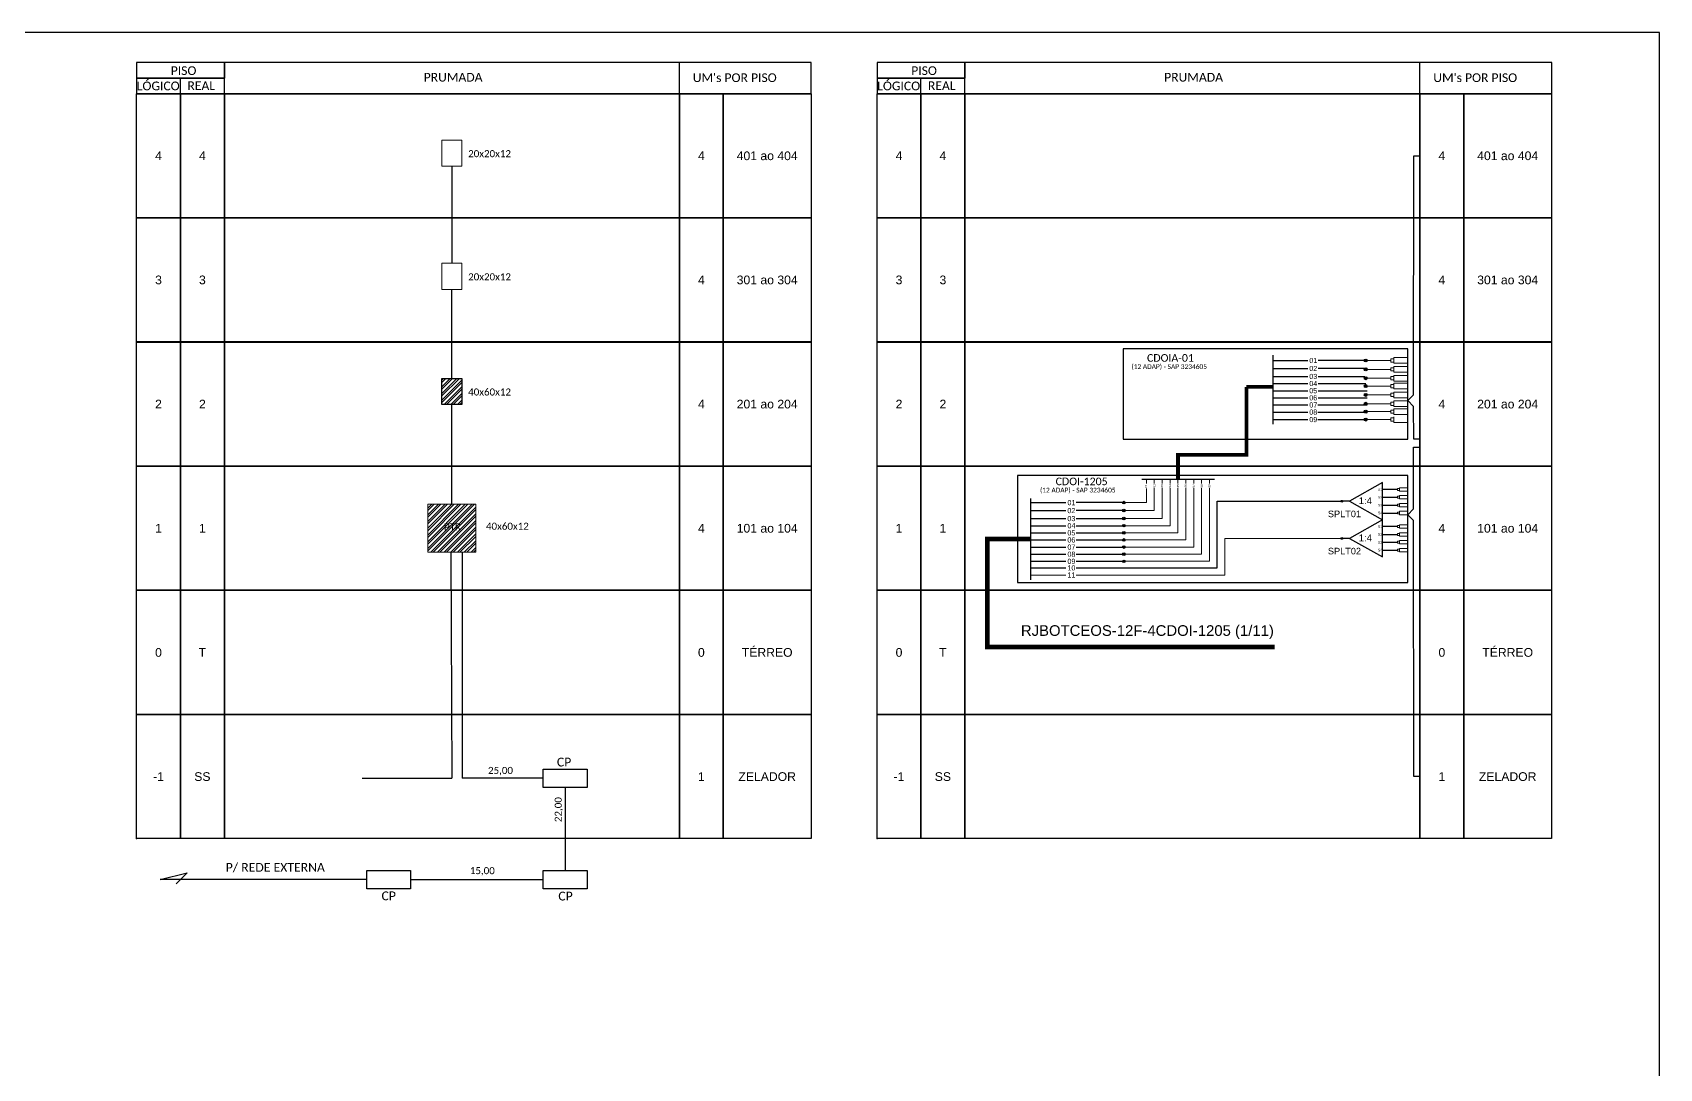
# Model space of a CAD drawing. Header units: millimetres. Extents: x 1934 to 2775, y 1519 to 2113.
# Drawn here: x 2346.1 to 2775.1, y 1840 to 2113.2 of the extents above; entities that cross this region are included whole.
import ezdxf
from ezdxf.enums import TextEntityAlignment as Align

# ---------------------------------------------------------------- set-up
doc = ezdxf.new("R2010")
doc.units = ezdxf.units.MM
doc.header["$LTSCALE"] = 3
doc.header["$MEASUREMENT"] = 0
doc.layers.add('SURVEYS_LEGENDAS', color=7, linetype='Continuous')
doc.styles.add('ARIAL', font='arial.ttf')
doc.styles.add('WMF-Calibri0', font='CALIBRI.TTF')

# ---------------------------------------------------------------- blocks, each defined once
blk = doc.blocks.new('ANDAR_MAIOR')
for points in [[(0, 32.74), (11.57, 32.74), (11.57, 0), (0, 0)], [(11.57, 32.74), (23.15, 32.74), (23.15, 0), (11.57, 0)], [(23.15, 32.74), (143.15, 32.74), (143.15, 0), (23.15, 0)], [(143.15, 32.74), (154.72, 32.74), (154.72, 0), (143.15, 0)], [(154.72, 32.74), (177.86, 32.74), (177.86, 0), (154.72, 0)]]:
    blk.add_lwpolyline(points, close=True)
blk.add_point((0, 0))
at = {"style": 'ARIAL', "flags": 4}
for tag, p in [('LOGICO', (5.79, 16.37)), ('REAL', (17.36, 16.37)), ("UC'S POR PISO", (148.93, 16.37)), ('N°DOS_APS', (166.29, 16.37))]:
    blk.add_attdef(tag, text='', height=2.3, dxfattribs=at).set_placement(p, align=Align.MIDDLE_CENTER)
blk = doc.blocks.new('A$C4360606C')
at = {"color": 0}
for points in [[(0, 4.11), (23.15, 4.11), (23.15, 8.22), (0, 8.22)], [(0, 0), (23.15, 0), (23.15, 4.11), (0, 4.11)]]:
    blk.add_lwpolyline(points, close=True, dxfattribs=at)
for points in [[(23.15, 0), (177.9, 0), (177.9, 8.22), (23.15, 8.22), (23.15, 8.22), (23.15, 4.11)], [(143.15, 0), (143.15, 8.22)], [(11.57, 0), (11.57, 4.11)]]:
    blk.add_lwpolyline(points)
at = {"color": 0, "style": 'WMF-Calibri0'}
for s, p in [('     PISO', (4.96, 4.92)), ('PRUMADA', (75.71, 3.18)), ("UM's POR PISO", (146.67, 3.06)), ('  LÓGICO', (-1.58, 0.89)), ('    REAL', (10.18, 0.95))]:
    blk.add_text(s, height=2.3, dxfattribs=at).set_placement(p)
blk = doc.blocks.new('SPLT_1-4_SC-APC')
at = {"color": 1, "linetype": 'Continuous', "ltscale": 2.5}
for points in [[(-7.37, -1.53), (-17.04, -6.98), (-7.37, -12.43), (-7.37, -1.53)], [(-17.04, -6.98), (-19.26, -6.98)]]:
    blk.add_lwpolyline(points, dxfattribs=at)
at = {"color": 3, "linetype": 'Continuous', "ltscale": 2.5}
for points in [[(-2.99, -3.51), (-7.37, -3.51)], [(-7.37, -5.82), (-2.99, -5.82)], [(-7.37, -8.12), (-2.99, -8.12)], [(-7.37, -10.43), (-2.99, -10.43)]]:
    blk.add_lwpolyline(points, dxfattribs=at)
at = {"color": 3, "lineweight": 0}
for points in [[(-2.99, -3.22), (-2.41, -3.22), (-2.41, -3.8), (-2.99, -3.8)], [(-2.99, -5.53), (-2.41, -5.53), (-2.41, -6.1), (-2.99, -6.1)], [(-2.99, -7.84), (-2.41, -7.84), (-2.41, -8.41), (-2.99, -8.41)], [(-2.99, -10.14), (-2.41, -10.14), (-2.41, -10.72), (-2.99, -10.72)]]:
    blk.add_lwpolyline(points, close=True, dxfattribs=at)
for points in [[(-2.41, -3.02), (-2.41, -4)], [(-2.41, -3.02), (0, -3.02)], [(-2.41, -4), (0, -4)], [(-2.41, -5.32), (-2.41, -6.31)], [(-2.41, -5.32), (0, -5.32)], [(-2.41, -6.31), (0, -6.31)], [(-2.41, -7.63), (-2.41, -8.62)], [(-2.41, -7.63), (0, -7.63)], [(-2.41, -8.62), (0, -8.62)], [(-2.41, -9.94), (-2.41, -10.92)], [(-2.41, -9.94), (0, -9.94)], [(-2.41, -10.92), (0, -10.92)]]:
    blk.add_lwpolyline(points, dxfattribs=at)
at = {"color": 1, "style": 'ARIAL'}
for s, height, p in [('S1', 0.75, (-8.74, -3.91)), ('1:4', 2, (-14.35, -7.83)), ('S2', 0.75, (-8.74, -6.17)), ('S3', 0.75, (-8.74, -8.52)), ('S4', 0.75, (-8.74, -10.78))]:
    blk.add_text(s, height=height, dxfattribs=at).set_placement(p)

msp = doc.modelspace()

# ---------------------------------------------------------------- hatches: boundary and pattern name
h = msp.add_hatch(color=3)
h.dxf.hatch_style = 1
edge = h.paths.add_edge_path()
edge.add_arc((2697.62, 2026.69), 0.385, 0, 360)
at = {"linetype": 'Continuous'}
h = msp.add_hatch(dxfattribs=at)
h.set_pattern_fill('STEEL', color=1, scale=10, style=0)
h.set_pattern_definition([(45, (0, 0), (-0.8838835, 0.8838835), []), (45, (0, 0.625), (-0.8838835, 0.8838835), [])])
h.paths.add_polyline_path([(2453.99, 2021.97), (2459.29, 2021.97), (2459.29, 2015.07), (2453.99, 2015.07)])
h = msp.add_hatch(color=3)
h.dxf.hatch_style = 1
edge = h.paths.add_edge_path()
edge.add_arc((2697.62, 2024.35), 0.385, 0, 360)
h = msp.add_hatch(color=3)
h.dxf.hatch_style = 1
edge = h.paths.add_edge_path()
edge.add_arc((2697.62, 2022.01), 0.385, 0, 360)
h = msp.add_hatch(color=3)
h.dxf.hatch_style = 1
edge = h.paths.add_edge_path()
edge.add_arc((2697.62, 2019.93), 0.385, 0, 360)
h = msp.add_hatch(color=3)
h.dxf.hatch_style = 1
edge = h.paths.add_edge_path()
edge.add_arc((2697.62, 2017.61), 0.385, 0, 360)
h = msp.add_hatch(color=3)
h.dxf.hatch_style = 1
edge = h.paths.add_edge_path()
edge.add_arc((2697.62, 2015.28), 0.385, 0, 360)
h = msp.add_hatch(color=3)
h.dxf.hatch_style = 1
edge = h.paths.add_edge_path()
edge.add_arc((2697.62, 2013.19), 0.385, 0, 360)
h = msp.add_hatch(color=3)
h.dxf.hatch_style = 1
edge = h.paths.add_edge_path()
edge.add_arc((2697.62, 2011.1), 0.385, 0, 360)
h = msp.add_hatch(dxfattribs=at)
h.set_pattern_fill('STEEL', color=1, scale=10, style=0)
h.set_pattern_definition([(45, (1340.7, 1322.9658), (-0.8838835, 0.8838835), []), (45, (1340.7, 1323.5908), (-0.8838835, 0.8838835), [])])
h.paths.add_polyline_path([(2450.31, 1988.76), (2450.31, 1976.12), (2462.96, 1976.12), (2462.96, 1988.76)])
h.paths.add_polyline_path([(2454.1, 1981.43), (2459.55, 1981.43), (2459.55, 1984.21), (2454.1, 1984.21)], flags=24)
h = msp.add_hatch(color=3)
h.dxf.hatch_style = 1
edge = h.paths.add_edge_path()
edge.add_arc((2633.85, 1989.2), 0.346, 0, 360)
h = msp.add_hatch(color=3)
h.dxf.hatch_style = 1
edge = h.paths.add_edge_path()
edge.add_arc((2633.85, 1987.1), 0.346, 0, 360)
h = msp.add_hatch(color=3)
h.dxf.hatch_style = 1
edge = h.paths.add_edge_path()
edge.add_arc((2691.32, 1989.57), 0.231, 0, 360)
h = msp.add_hatch(color=3)
h.dxf.hatch_style = 1
edge = h.paths.add_edge_path()
edge.add_arc((2691.34, 1989.57), 0.154, 0, 360)
h = msp.add_hatch(color=3)
h.dxf.hatch_style = 1
edge = h.paths.add_edge_path()
edge.add_arc((2633.85, 1984.99), 0.346, 0, 360)
h = msp.add_hatch(color=3)
h.dxf.hatch_style = 1
edge = h.paths.add_edge_path()
edge.add_arc((2633.85, 1983.12), 0.346, 0, 360)
h = msp.add_hatch(color=3)
h.dxf.hatch_style = 1
edge = h.paths.add_edge_path()
edge.add_arc((2633.85, 1981.24), 0.346, 0, 360)
h = msp.add_hatch(color=3)
h.dxf.hatch_style = 1
edge = h.paths.add_edge_path()
edge.add_arc((2633.85, 1979.36), 0.346, 0, 360)
h = msp.add_hatch(color=3)
h.dxf.hatch_style = 1
edge = h.paths.add_edge_path()
edge.add_arc((2633.85, 1977.48), 0.346, 0, 360)
h = msp.add_hatch(color=3)
h.dxf.hatch_style = 1
edge = h.paths.add_edge_path()
edge.add_arc((2691.32, 1979.76), 0.231, 0, 360)
h = msp.add_hatch(color=3)
h.dxf.hatch_style = 1
edge = h.paths.add_edge_path()
edge.add_arc((2691.34, 1979.76), 0.154, 0, 360)
h = msp.add_hatch(color=3)
h.dxf.hatch_style = 1
edge = h.paths.add_edge_path()
edge.add_arc((2633.85, 1975.6), 0.346, 0, 360)
h = msp.add_hatch(color=3)
h.dxf.hatch_style = 1
edge = h.paths.add_edge_path()
edge.add_arc((2633.85, 1973.72), 0.346, 0, 360)

# ---------------------------------------------------------------- linework, layer by layer
at = {"color": 0}
for p, q in [((2456.64, 2021.97), (2456.64, 2045.44)), ((2456.64, 2021.97), (2456.64, 2038.37)), ((2456.64, 1988.76), (2456.64, 2015.07)), ((2456.64, 1991.6), (2456.64, 2008)), ((2456.38, 1976.12), (2456.64, 1916.5)), ((2432.97, 1916.5), (2456.64, 1916.5))]:
    msp.add_line(p, q, dxfattribs=at)
at = {"linetype": 'Continuous'}
for points in [[(1934.06, 1519.17), (2775.06, 1519.17), (2775.06, 2113.17), (1934.06, 2113.17)], [(2480.71, 1918.92), (2492.28, 1918.92), (2492.28, 1914.08), (2480.71, 1914.08)], [(2434.18, 1892.19), (2445.75, 1892.19), (2445.75, 1887.35), (2434.18, 1887.35)], [(2480.71, 1892.19), (2492.28, 1892.19), (2492.28, 1887.35), (2480.71, 1887.35)]]:
    msp.add_lwpolyline(points, close=True, dxfattribs=at)
at = {"color": 0, "lineweight": 0}
for points in [[(2453.99, 2084.81), (2459.29, 2084.81), (2459.29, 2077.92), (2453.99, 2077.92)], [(2453.99, 2052.33), (2459.29, 2052.33), (2459.29, 2045.44), (2453.99, 2045.44)]]:
    msp.add_lwpolyline(points, close=True, dxfattribs=at)
at = {"color": 3}
for points in [[(2711.9, 2005.9), (2710.25, 2005.9), (2710.24, 2014.59), (2708.68, 2016.1), (2710.24, 2017.61), (2710.25, 2080.67), (2711.9, 2080.67)], [(2673.11, 2026.69), (2682.31, 2026.69), (2682.31, 2026.69)], [(2697.62, 2026.69), (2685.04, 2026.69)], [(2711.9, 1916.95), (2710.25, 1916.95), (2710.24, 1984.52), (2708.68, 1986.02), (2710.24, 1987.53), (2710.24, 2003.86), (2711.9, 2003.86)], [(2609.34, 1989.2), (2618.53, 1989.2), (2618.53, 1989.2)], [(2633.85, 1989.2), (2621.27, 1989.2)]]:
    msp.add_lwpolyline(points, dxfattribs=at)
at = {"linetype": 'Continuous'}
for points in [[(2456.64, 2077.92), (2456.64, 2052.33)], [(2480.71, 1916.5), (2459.31, 1916.5)], [(2486.49, 1914.08), (2486.49, 1892.19)], [(2434.18, 1889.77), (2379.71, 1889.77), (2386.83, 1891.59), (2383.91, 1888.67)], [(2445.75, 1889.77), (2480.71, 1889.77)]]:
    msp.add_lwpolyline(points, dxfattribs=at)
at = {"color": 1}
msp.add_lwpolyline([(2708.68, 2029.78), (2633.65, 2029.78), (2633.65, 2005.91), (2708.68, 2005.91)], close=True, dxfattribs=at)
at = {"color": 1, "linetype": 'Continuous'}
msp.add_lwpolyline([(2673.11, 2028.08), (2673.11, 2009.85)], dxfattribs=at)
at = {"color": 3, "lineweight": 0}
for points in [[(2697.62, 2026.69), (2704.19, 2026.69)], [(2705.06, 2027.43), (2708.68, 2027.43)], [(2705.06, 2025.95), (2705.06, 2027.43)], [(2705.06, 2025.95), (2708.68, 2025.95)], [(2705.06, 2023.61), (2705.06, 2025.09)], [(2705.06, 2025.09), (2708.68, 2025.09)], [(2697.62, 2024.35), (2704.19, 2024.35)], [(2697.62, 2022.01), (2704.19, 2022.01)], [(2705.06, 2023.61), (2708.68, 2023.61)], [(2705.06, 2021.27), (2705.06, 2022.75)], [(2705.06, 2022.75), (2708.68, 2022.75)], [(2705.06, 2021.27), (2708.68, 2021.27)], [(2705.06, 2020.68), (2708.68, 2020.68)], [(2705.06, 2019.19), (2705.06, 2020.67)], [(2697.62, 2019.93), (2704.19, 2019.93)], [(2697.62, 2017.61), (2704.19, 2017.61)], [(2705.06, 2019.19), (2708.68, 2019.19)], [(2705.06, 2016.87), (2705.06, 2018.35)], [(2705.06, 2018.35), (2708.68, 2018.35)], [(2705.06, 2016.87), (2708.68, 2016.87)], [(2697.62, 2015.28), (2704.19, 2015.28)], [(2697.62, 2013.19), (2704.19, 2013.19)], [(2705.06, 2014.54), (2705.06, 2016.02)], [(2705.06, 2016.02), (2708.68, 2016.02)], [(2705.06, 2014.54), (2708.68, 2014.54)], [(2705.06, 2013.95), (2708.68, 2013.95)], [(2705.06, 2012.45), (2705.06, 2013.93)], [(2705.06, 2012.45), (2708.68, 2012.45)], [(2697.62, 2011.1), (2704.19, 2011.1)], [(2705.06, 2010.36), (2705.06, 2011.84)], [(2705.06, 2010.36), (2708.68, 2010.36)]]:
    msp.add_lwpolyline(points, dxfattribs=at)
for points in [[(2704.19, 2026.26), (2705.06, 2026.26), (2705.06, 2027.12), (2704.19, 2027.12)], [(2704.19, 2023.92), (2705.06, 2023.92), (2705.06, 2024.78), (2704.19, 2024.78)], [(2704.19, 2021.58), (2705.06, 2021.58), (2705.06, 2022.44), (2704.19, 2022.44)], [(2704.19, 2019.5), (2705.06, 2019.5), (2705.06, 2020.36), (2704.19, 2020.36)], [(2704.19, 2017.18), (2705.06, 2017.18), (2705.06, 2018.04), (2704.19, 2018.04)], [(2704.19, 2014.85), (2705.06, 2014.85), (2705.06, 2015.71), (2704.19, 2015.71)], [(2704.19, 2012.76), (2705.06, 2012.76), (2705.06, 2013.62), (2704.19, 2013.62)], [(2704.19, 2010.67), (2705.06, 2010.67), (2705.06, 2011.53), (2704.19, 2011.53)]]:
    msp.add_lwpolyline(points, close=True, dxfattribs=at)
at = {"color": 1, "linetype": 'Continuous'}
for points in [[(2453.99, 2021.97), (2459.29, 2021.97), (2459.29, 2015.07), (2453.99, 2015.07)], [(2605.77, 1968.14), (2708.68, 1968.14), (2708.68, 1996.39), (2605.77, 1996.39)]]:
    msp.add_lwpolyline(points, close=True, dxfattribs=at)
at = {"color": 2}
for points in [[(2673.06, 2024.58), (2682.31, 2024.58)], [(2697.62, 2024.58), (2685.04, 2024.58)], [(2609.28, 1987.1), (2618.53, 1987.1)], [(2633.85, 1987.1), (2621.27, 1987.1)]]:
    msp.add_lwpolyline(points, dxfattribs=at)
for points in [[(2673.06, 2022.48), (2682.31, 2022.48)], [(2685.04, 2022.48), (2697.34, 2022.48)], [(2609.28, 1984.99), (2618.53, 1984.99)], [(2621.27, 1984.99), (2633.56, 1984.99)]]:
    msp.add_lwpolyline(points)
at = {"color": 150}
for points in [[(2673.06, 2020.6), (2682.31, 2020.6)], [(2685.04, 2020.6), (2697.62, 2020.6), (2697.62, 2020.6), (2697.62, 2020.6)], [(2609.28, 1983.11), (2618.53, 1983.11)], [(2621.27, 1983.11), (2633.85, 1983.12), (2633.85, 1983.12), (2633.85, 1983.12)]]:
    msp.add_lwpolyline(points, dxfattribs=at)
at = {"color": 5, "const_width": 1}
for points in [[(2666.15, 2019.71), (2666.15, 2001.79), (2648.12, 2001.79), (2648.12, 1995.42)], [(2673.11, 2019.71), (2666.15, 2019.71)]]:
    msp.add_lwpolyline(points, dxfattribs=at)
at = {"color": 1}
for points in [[(2673.06, 2018.72), (2682.31, 2018.72)], [(2685.04, 2018.72), (2697.97, 2018.72)], [(2609.28, 1968.86), (2609.28, 1990.32)], [(2609.28, 1981.23), (2618.53, 1981.23)], [(2621.27, 1981.23), (2634.19, 1981.24)]]:
    msp.add_lwpolyline(points, dxfattribs=at)
at = {"color": 214}
for points in [[(2673.06, 2016.84), (2682.31, 2016.84)], [(2685.04, 2016.84), (2697.97, 2016.84)], [(2609.28, 1979.36), (2618.53, 1979.36)], [(2621.27, 1979.36), (2634.19, 1979.36)]]:
    msp.add_lwpolyline(points, dxfattribs=at)
at = {"color": 44}
for points in [[(2673.06, 2014.96), (2682.31, 2014.96)], [(2685.02, 2014.96), (2697.97, 2014.96)], [(2609.28, 1977.48), (2618.53, 1977.48)], [(2621.24, 1977.48), (2634.19, 1977.48)]]:
    msp.add_lwpolyline(points, dxfattribs=at)
at = {"color": 6}
for points in [[(2673.06, 2013.08), (2682.31, 2013.08)], [(2685.02, 2013.08), (2697.62, 2013.08)], [(2609.28, 1975.6), (2618.53, 1975.6)], [(2621.24, 1975.6), (2633.85, 1975.6)]]:
    msp.add_lwpolyline(points, dxfattribs=at)
at = {"color": 250}
for points in [[(2673.06, 2011.1), (2682.31, 2011.1)], [(2685.02, 2011.1), (2697.62, 2011.1)], [(2609.28, 1973.72), (2618.53, 1973.72)], [(2621.24, 1973.72), (2633.85, 1973.72)]]:
    msp.add_lwpolyline(points, dxfattribs=at)
at = {"color": 5}
msp.add_lwpolyline([(2638.54, 1995.42), (2657.7, 1995.42)], dxfattribs=at)
at = {"color": 5, "lineweight": 0}
for points in [[(2639.76, 1995.42), (2639.76, 1994.24)], [(2641.84, 1995.42), (2641.84, 1994.26)], [(2643.92, 1995.42), (2643.92, 1994.27)], [(2646, 1995.42), (2646, 1994.27)], [(2648.09, 1995.42), (2648.09, 1994.26)], [(2650.17, 1995.42), (2650.17, 1994.27)], [(2652.25, 1995.42), (2652.25, 1994.27)], [(2654.33, 1995.42), (2654.33, 1994.27)], [(2656.41, 1995.42), (2656.41, 1994.27)], [(2633.85, 1975.6), (2654.33, 1975.61), (2654.33, 1992.98)], [(2633.85, 1973.72), (2656.37, 1973.73), (2656.37, 1992.98)], [(2634.11, 1981.24), (2648.08, 1981.24), (2648.08, 1992.98)], [(2634.14, 1984.99), (2643.92, 1984.99), (2643.92, 1992.98)], [(2634.14, 1983.12), (2646, 1983.12), (2646, 1992.98)], [(2634.15, 1987.1), (2641.84, 1987.1), (2641.84, 1992.98)], [(2634.19, 1979.36), (2650.17, 1979.36), (2650.17, 1992.98)], [(2634.19, 1977.48), (2652.25, 1977.48), (2652.25, 1992.98)], [(2639.76, 1992.95), (2639.76, 1989.2)], [(2633.85, 1989.2), (2639.76, 1989.2)], [(2633.85, 1987.1), (2639.76, 1987.1)], [(2633.85, 1984.99), (2639.76, 1984.99)], [(2633.85, 1983.12), (2644.96, 1983.12)]]:
    msp.add_lwpolyline(points, dxfattribs=at)
at = {"color": 1, "lineweight": 0}
msp.add_lwpolyline([(2450.31, 1988.76), (2462.96, 1988.76), (2462.96, 1976.12), (2450.31, 1976.12)], close=True, dxfattribs=at)
at = {"color": 253}
for points in [[(2621.24, 1971.99), (2633.85, 1971.99), (2658.41, 1971.99), (2658.41, 1989.57), (2691.34, 1989.57)], [(2609.28, 1971.99), (2618.53, 1971.99)]]:
    msp.add_lwpolyline(points, dxfattribs=at)
at = {"color": 1, "const_width": 1.2}
msp.add_lwpolyline([(2609.28, 1979.59), (2597.83, 1979.59), (2597.83, 1951.15), (2673.63, 1951.15)], dxfattribs=at)
at = {"color": 40, "lineweight": 0}
for points in [[(2621.24, 1970.11), (2633.85, 1970.11), (2660.44, 1970.11), (2660.44, 1979.76), (2691.34, 1979.76)], [(2609.28, 1970.11), (2618.53, 1970.11)]]:
    msp.add_lwpolyline(points, dxfattribs=at)
at = {"color": 0}
msp.add_lwpolyline([(2459.31, 1976.12), (2459.31, 1916.5)], dxfattribs=at)
at = {"color": 3}
for centre, radius in [((2697.62, 2026.69), 0.385), ((2697.62, 2024.35), 0.385), ((2697.62, 2022.01), 0.385), ((2697.62, 2019.93), 0.385), ((2697.62, 2017.61), 0.385), ((2697.62, 2015.28), 0.385), ((2697.62, 2013.19), 0.385), ((2697.62, 2011.1), 0.385), ((2633.85, 1989.2), 0.346), ((2633.85, 1987.1), 0.346), ((2691.32, 1989.57), 0.231), ((2691.34, 1989.57), 0.154), ((2633.85, 1984.99), 0.346), ((2633.85, 1983.12), 0.346), ((2633.85, 1981.24), 0.346), ((2633.85, 1979.36), 0.346), ((2633.85, 1977.48), 0.346), ((2691.32, 1979.76), 0.231), ((2691.34, 1979.76), 0.154), ((2633.85, 1975.6), 0.346), ((2633.85, 1973.72), 0.346)]:
    msp.add_circle(centre, radius, dxfattribs=at)

# ---------------------------------------------------------------- block references
for p in [(2373.49, 2097.05), (2568.75, 2097.05)]:
    msp.add_blockref('A$C4360606C', p)
ref = msp.add_blockref('ANDAR_MAIOR', (2373.49, 2064.3))
ref.add_attrib('LOGICO', '4', dxfattribs={"height": 2.3, "style": 'ARIAL'}).set_placement((2379.28, 2080.67), align=Align.MIDDLE_CENTER)
ref.add_attrib('REAL', '4', dxfattribs={"height": 2.3, "style": 'ARIAL'}).set_placement((2390.85, 2080.67), align=Align.MIDDLE_CENTER)
ref.add_attrib("UC'S POR PISO", '4', dxfattribs={"height": 2.3, "style": 'ARIAL'}).set_placement((2522.42, 2080.67), align=Align.MIDDLE_CENTER)
ref.add_attrib('N°DAS_UCS', '401 ao 404', dxfattribs={"height": 2.3, "style": 'ARIAL'}).set_placement((2539.78, 2080.67), align=Align.MIDDLE_CENTER)
ref = msp.add_blockref('ANDAR_MAIOR', (2568.75, 2064.3))
ref.add_attrib('LOGICO', '4', dxfattribs={"height": 2.3, "style": 'ARIAL'}).set_placement((2574.54, 2080.67), align=Align.MIDDLE_CENTER)
ref.add_attrib('REAL', '4', dxfattribs={"height": 2.3, "style": 'ARIAL'}).set_placement((2586.11, 2080.67), align=Align.MIDDLE_CENTER)
ref.add_attrib("UC'S POR PISO", '4', dxfattribs={"height": 2.3, "style": 'ARIAL'}).set_placement((2717.68, 2080.67), align=Align.MIDDLE_CENTER)
ref.add_attrib('N°DAS_UCS', '401 ao 404', dxfattribs={"height": 2.3, "style": 'ARIAL'}).set_placement((2735.04, 2080.67), align=Align.MIDDLE_CENTER)
ref = msp.add_blockref('ANDAR_MAIOR', (2373.49, 2031.56))
ref.add_attrib('LOGICO', '3', dxfattribs={"height": 2.3, "style": 'ARIAL'}).set_placement((2379.28, 2047.93), align=Align.MIDDLE_CENTER)
ref.add_attrib('REAL', '3', dxfattribs={"height": 2.3, "style": 'ARIAL'}).set_placement((2390.85, 2047.93), align=Align.MIDDLE_CENTER)
ref.add_attrib("UC'S POR PISO", '4', dxfattribs={"height": 2.3, "style": 'ARIAL'}).set_placement((2522.42, 2047.93), align=Align.MIDDLE_CENTER)
ref.add_attrib('N°DAS_UCS', '301 ao 304', dxfattribs={"height": 2.3, "style": 'ARIAL'}).set_placement((2539.78, 2047.93), align=Align.MIDDLE_CENTER)
ref = msp.add_blockref('ANDAR_MAIOR', (2568.75, 2031.56))
ref.add_attrib('LOGICO', '3', dxfattribs={"height": 2.3, "style": 'ARIAL'}).set_placement((2574.54, 2047.93), align=Align.MIDDLE_CENTER)
ref.add_attrib('REAL', '3', dxfattribs={"height": 2.3, "style": 'ARIAL'}).set_placement((2586.11, 2047.93), align=Align.MIDDLE_CENTER)
ref.add_attrib("UC'S POR PISO", '4', dxfattribs={"height": 2.3, "style": 'ARIAL'}).set_placement((2717.68, 2047.93), align=Align.MIDDLE_CENTER)
ref.add_attrib('N°DAS_UCS', '301 ao 304', dxfattribs={"height": 2.3, "style": 'ARIAL'}).set_placement((2735.04, 2047.93), align=Align.MIDDLE_CENTER)
ref = msp.add_blockref('ANDAR_MAIOR', (2373.49, 1998.81))
ref.add_attrib('LOGICO', '2', dxfattribs={"height": 2.3, "style": 'ARIAL'}).set_placement((2379.28, 2015.19), align=Align.MIDDLE_CENTER)
ref.add_attrib('REAL', '2', dxfattribs={"height": 2.3, "style": 'ARIAL'}).set_placement((2390.85, 2015.19), align=Align.MIDDLE_CENTER)
ref.add_attrib("UC'S POR PISO", '4', dxfattribs={"height": 2.3, "style": 'ARIAL'}).set_placement((2522.42, 2015.19), align=Align.MIDDLE_CENTER)
ref.add_attrib('N°DAS_UCS', '201 ao 204', dxfattribs={"height": 2.3, "style": 'ARIAL'}).set_placement((2539.78, 2015.19), align=Align.MIDDLE_CENTER)
ref = msp.add_blockref('ANDAR_MAIOR', (2568.75, 1998.81))
ref.add_attrib('LOGICO', '2', dxfattribs={"height": 2.3, "style": 'ARIAL'}).set_placement((2574.54, 2015.19), align=Align.MIDDLE_CENTER)
ref.add_attrib('REAL', '2', dxfattribs={"height": 2.3, "style": 'ARIAL'}).set_placement((2586.11, 2015.19), align=Align.MIDDLE_CENTER)
ref.add_attrib("UC'S POR PISO", '4', dxfattribs={"height": 2.3, "style": 'ARIAL'}).set_placement((2717.68, 2015.19), align=Align.MIDDLE_CENTER)
ref.add_attrib('N°DAS_UCS', '201 ao 204', dxfattribs={"height": 2.3, "style": 'ARIAL'}).set_placement((2735.04, 2015.19), align=Align.MIDDLE_CENTER)
ref = msp.add_blockref('ANDAR_MAIOR', (2373.49, 1966.07))
ref.add_attrib('LOGICO', '1', dxfattribs={"height": 2.3, "style": 'ARIAL'}).set_placement((2379.28, 1982.44), align=Align.MIDDLE_CENTER)
ref.add_attrib('REAL', '1', dxfattribs={"height": 2.3, "style": 'ARIAL'}).set_placement((2390.85, 1982.44), align=Align.MIDDLE_CENTER)
ref.add_attrib("UC'S POR PISO", '4', dxfattribs={"height": 2.3, "style": 'ARIAL'}).set_placement((2522.42, 1982.44), align=Align.MIDDLE_CENTER)
ref.add_attrib('N°DAS_UCS', '101 ao 104', dxfattribs={"height": 2.3, "style": 'ARIAL'}).set_placement((2539.78, 1982.44), align=Align.MIDDLE_CENTER)
ref = msp.add_blockref('ANDAR_MAIOR', (2568.75, 1966.07))
ref.add_attrib('LOGICO', '1', dxfattribs={"height": 2.3, "style": 'ARIAL'}).set_placement((2574.54, 1982.44), align=Align.MIDDLE_CENTER)
ref.add_attrib('REAL', '1', dxfattribs={"height": 2.3, "style": 'ARIAL'}).set_placement((2586.11, 1982.44), align=Align.MIDDLE_CENTER)
ref.add_attrib("UC'S POR PISO", '4', dxfattribs={"height": 2.3, "style": 'ARIAL'}).set_placement((2717.68, 1982.44), align=Align.MIDDLE_CENTER)
ref.add_attrib('N°DAS_UCS', '101 ao 104', dxfattribs={"height": 2.3, "style": 'ARIAL'}).set_placement((2735.04, 1982.44), align=Align.MIDDLE_CENTER)
at = {"color": 3, "xscale": 0.8999999999999999, "yscale": 0.8999999999999999, "zscale": 0.8999999999999999}
for p in [(2708.68, 1995.85), (2708.68, 1986.05)]:
    msp.add_blockref('SPLT_1-4_SC-APC', p, dxfattribs=at)
ref = msp.add_blockref('ANDAR_MAIOR', (2373.49, 1933.33))
ref.add_attrib('LOGICO', '0', dxfattribs={"height": 2.3, "style": 'ARIAL'}).set_placement((2379.28, 1949.7), align=Align.MIDDLE_CENTER)
ref.add_attrib('REAL', 'T', dxfattribs={"height": 2.3, "style": 'ARIAL'}).set_placement((2390.85, 1949.7), align=Align.MIDDLE_CENTER)
ref.add_attrib("UC'S POR PISO", '0', dxfattribs={"height": 2.3, "style": 'ARIAL'}).set_placement((2522.42, 1949.7), align=Align.MIDDLE_CENTER)
ref.add_attrib('N°DAS_UCS', 'TÉRREO', dxfattribs={"height": 2.3, "style": 'ARIAL'}).set_placement((2539.78, 1949.7), align=Align.MIDDLE_CENTER)
ref = msp.add_blockref('ANDAR_MAIOR', (2568.75, 1933.33))
ref.add_attrib('LOGICO', '0', dxfattribs={"height": 2.3, "style": 'ARIAL'}).set_placement((2574.54, 1949.7), align=Align.MIDDLE_CENTER)
ref.add_attrib('REAL', 'T', dxfattribs={"height": 2.3, "style": 'ARIAL'}).set_placement((2586.11, 1949.7), align=Align.MIDDLE_CENTER)
ref.add_attrib("UC'S POR PISO", '0', dxfattribs={"height": 2.3, "style": 'ARIAL'}).set_placement((2717.68, 1949.7), align=Align.MIDDLE_CENTER)
ref.add_attrib('N°DAS_UCS', 'TÉRREO', dxfattribs={"height": 2.3, "style": 'ARIAL'}).set_placement((2735.04, 1949.7), align=Align.MIDDLE_CENTER)
ref = msp.add_blockref('ANDAR_MAIOR', (2373.49, 1900.58))
ref.add_attrib('LOGICO', '-1', dxfattribs={"height": 2.3, "style": 'ARIAL'}).set_placement((2379.28, 1916.95), align=Align.MIDDLE_CENTER)
ref.add_attrib('REAL', 'SS', dxfattribs={"height": 2.3, "style": 'ARIAL'}).set_placement((2390.85, 1916.95), align=Align.MIDDLE_CENTER)
ref.add_attrib("UC'S POR PISO", '1', dxfattribs={"height": 2.3, "style": 'ARIAL'}).set_placement((2522.42, 1916.95), align=Align.MIDDLE_CENTER)
ref.add_attrib('N°DAS_UCS', 'ZELADOR', dxfattribs={"height": 2.3, "style": 'ARIAL'}).set_placement((2539.78, 1916.95), align=Align.MIDDLE_CENTER)
ref = msp.add_blockref('ANDAR_MAIOR', (2568.75, 1900.58))
ref.add_attrib('LOGICO', '-1', dxfattribs={"height": 2.3, "style": 'ARIAL'}).set_placement((2574.54, 1916.95), align=Align.MIDDLE_CENTER)
ref.add_attrib('REAL', 'SS', dxfattribs={"height": 2.3, "style": 'ARIAL'}).set_placement((2586.11, 1916.95), align=Align.MIDDLE_CENTER)
ref.add_attrib("UC'S POR PISO", '1', dxfattribs={"height": 2.3, "style": 'ARIAL'}).set_placement((2717.68, 1916.95), align=Align.MIDDLE_CENTER)
ref.add_attrib('N°DAS_UCS', 'ZELADOR', dxfattribs={"height": 2.3, "style": 'ARIAL'}).set_placement((2735.04, 1916.95), align=Align.MIDDLE_CENTER)

# ---------------------------------------------------------------- texts
at = {"style": 'WMF-Calibri0'}
for s, height, p in [('20x20x12', 1.854, (2460.93, 2080.3)), ('20x20x12', 1.854, (2460.93, 2047.82)), ('40x60x12', 1.854, (2460.93, 2017.45)), ('PTR', 1.854, (2454.57, 1981.9)), ('40x60x12', 1.854, (2465.63, 1982.05)), ('CP', 2.317, (2484.33, 1919.62)), ('25,00', 1.854, (2466.17, 1917.65)), ('P/ REDE EXTERNA', 2.317, (2397.01, 1891.85)), ('15,00', 1.854, (2461.37, 1891.22)), ('CP', 2.317, (2438.09, 1884.34)), ('CP', 2.317, (2484.71, 1884.28))]:
    msp.add_text(s, height=height, dxfattribs=at).set_placement(p)
at = {"color": 1, "style": 'WMF-Calibri0'}
for p in [(2645.79, 2024.44), (2621.69, 1991.88)]:
    msp.add_text('(12 ADAP) - SAP 3234605', height=1.25, dxfattribs=at).set_placement(p, align=Align.CENTER)
at = {"color": 1}
for s, height, style, p in [('CDOIA-01', 2, 'WMF-Calibri0', (2639.94, 2026.36)), ('CDOI-1205', 2, 'WMF-Calibri0', (2615.84, 1993.8)), ('RJBOTCEOS-12F-4CDOI-1205 (1/11)', 2.8084, 'ARIAL', (2606.68, 1954.06))]:
    msp.add_text(s, height=height, dxfattribs=dict(at, style=style)).set_placement(p)
at = {"style": 'ARIAL'}
for s, p in [('02', (2683.76, 2024.58)), ('01', (2683.78, 2026.69)), ('03', (2683.76, 2022.48)), ('04', (2683.78, 2020.6)), ('05', (2683.76, 2018.72)), ('06', (2683.76, 2016.84)), ('07', (2683.78, 2014.96)), ('08', (2683.78, 2013.08)), ('09', (2683.78, 2011.1)), ('02', (2619.99, 1987.1)), ('01', (2620.01, 1989.2)), ('03', (2619.99, 1984.99)), ('04', (2620.01, 1983.11)), ('05', (2619.99, 1981.23)), ('06', (2619.99, 1979.36)), ('07', (2620.01, 1977.48)), ('08', (2620.01, 1975.6)), ('09', (2620.01, 1973.72)), ('10', (2620.01, 1971.99)), ('11', (2620.01, 1970.11))]:
    msp.add_text(s, height=1.35, dxfattribs=at).set_placement(p, align=Align.MIDDLE_CENTER)
for s, p in [('01', (2639.68, 1993.57)), ('02', (2641.86, 1993.63)), ('03', (2643.91, 1993.62)), ('04', (2645.99, 1993.62)), ('05', (2648.11, 1993.63)), ('06', (2650.15, 1993.62)), ('07', (2652.23, 1993.62)), ('08', (2654.32, 1993.62)), ('09', (2656.4, 1993.62))]:
    msp.add_text(s, height=0.555, rotation=90, dxfattribs=at).set_placement(p, align=Align.MIDDLE_CENTER)
at = {"style": 'WMF-Calibri0'}
msp.add_text('22,00', height=1.854, rotation=90, dxfattribs=at).set_placement((2485.6, 1904.95))
at = {"layer": 'SURVEYS_LEGENDAS', "color": 0, "style": 'ARIAL'}
for s, p in [('SPLT01', (2687.63, 1985.36)), ('SPLT02', (2687.63, 1975.55))]:
    msp.add_text(s, height=1.731, dxfattribs=at).set_placement(p)

doc.saveas('drawing.dxf')
